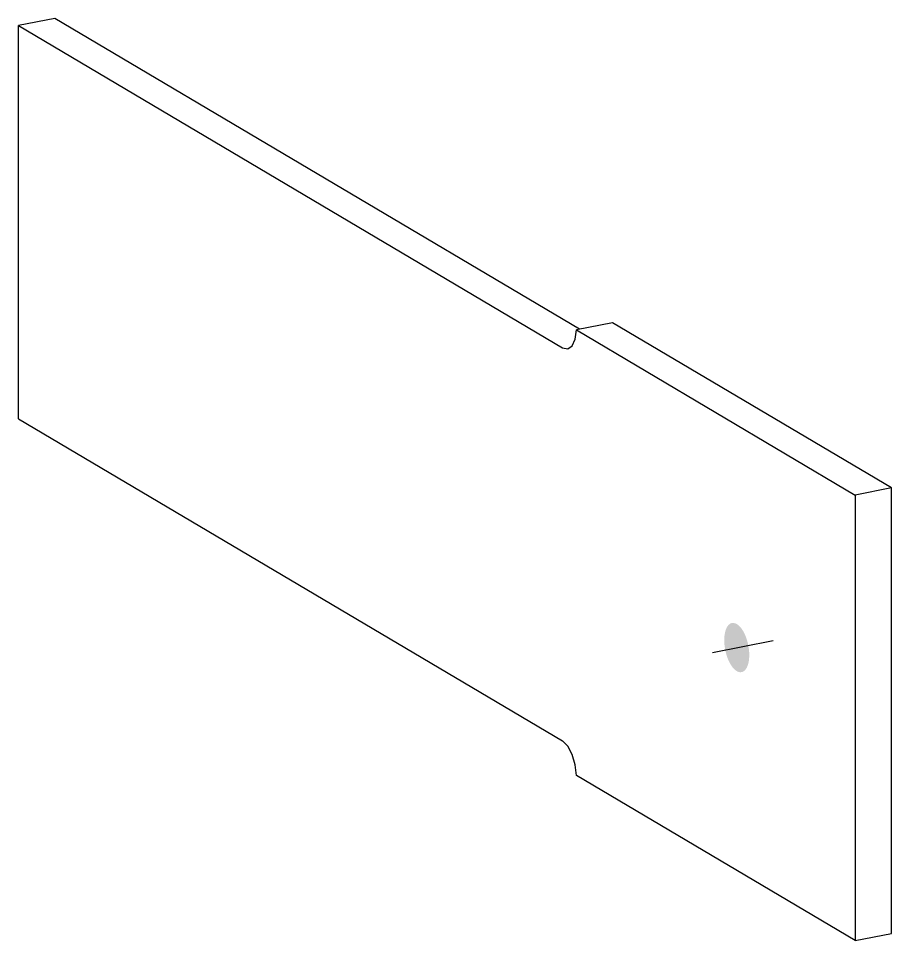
# Model space of a CAD drawing. Header units: millimetres. Extents: x 5 to 12482, y 5 to 335.
# Drawn here: x 12169.4 to 12482.4, y 4.8 to 335.4 of the extents above; entities that cross this region are included whole.
import ezdxf

# ---------------------------------------------------------------- set-up
doc = ezdxf.new("R2010")
doc.units = ezdxf.units.MM
doc.layers.add('STÅL', color=7, linetype='Continuous')

msp = doc.modelspace()

# ---------------------------------------------------------------- hatches: boundary and pattern name
at = {"layer": 'STÅL', "linetype": 'Continuous'}
msp.add_hatch(color=96, dxfattribs=at).paths.add_polyline_path([(12431.03, 110.67), (12431.3, 108.82), (12431.38, 107.01), (12431.26, 105.32), (12430.95, 103.84), (12430.46, 102.61), (12429.82, 101.71), (12429.04, 101.16), (12428.18, 100.98), (12427.25, 101.2), (12426.31, 101.79), (12425.4, 102.74), (12424.55, 104), (12423.8, 105.51), (12423.18, 107.21), (12422.73, 109.03), (12422.46, 110.89), (12422.38, 112.69), (12422.5, 114.38), (12422.81, 115.86), (12423.29, 117.09), (12423.94, 117.99), (12424.71, 118.55), (12425.58, 118.72), (12426.5, 118.5), (12427.44, 117.91), (12428.36, 116.96), (12429.21, 115.7), (12429.96, 114.19), (12430.57, 112.49)])

# ---------------------------------------------------------------- linework, layer by layer
at = {"layer": 'STÅL', "color": 2, "linetype": 'Continuous'}
for p, q in [((12182.37, 335.43), (12169.38, 332.87)), ((12370.47, 224), (12182.37, 335.43)), ((12169.38, 191.91), (12169.38, 332.87)), ((12169.38, 332.87), (12364.38, 217.35)), ((12382.37, 226.35), (12369.38, 223.79)), ((12482.37, 167.11), (12382.37, 226.35)), ((12369, 220.42), (12369.38, 223.79)), ((12369.38, 223.79), (12469.38, 164.55)), ((12367.92, 218.01), (12369, 220.42)), ((12364.38, 217.35), (12366.29, 216.93)), ((12366.29, 216.93), (12367.92, 218.01)), ((12169.38, 191.91), (12364.38, 76.4)), ((12482.37, 167.11), (12469.38, 164.55)), ((12482.37, 7.37), (12482.37, 167.11)), ((12469.38, 164.55), (12469.38, 4.8)), ((12366.29, 74.55), (12364.38, 76.4)), ((12367.92, 71.55), (12366.29, 74.55)), ((12369, 67.86), (12367.92, 71.55)), ((12369.38, 64.04), (12369, 67.86)), ((12469.38, 4.8), (12369.38, 64.04)), ((12469.38, 4.8), (12482.37, 7.37))]:
    msp.add_line(p, q, dxfattribs=at)
at = {"layer": 'STÅL', "color": 96, "linetype": 'Continuous'}
msp.add_line((12418.22, 108.14), (12439.87, 112.42), dxfattribs=at)

doc.saveas('drawing.dxf')
